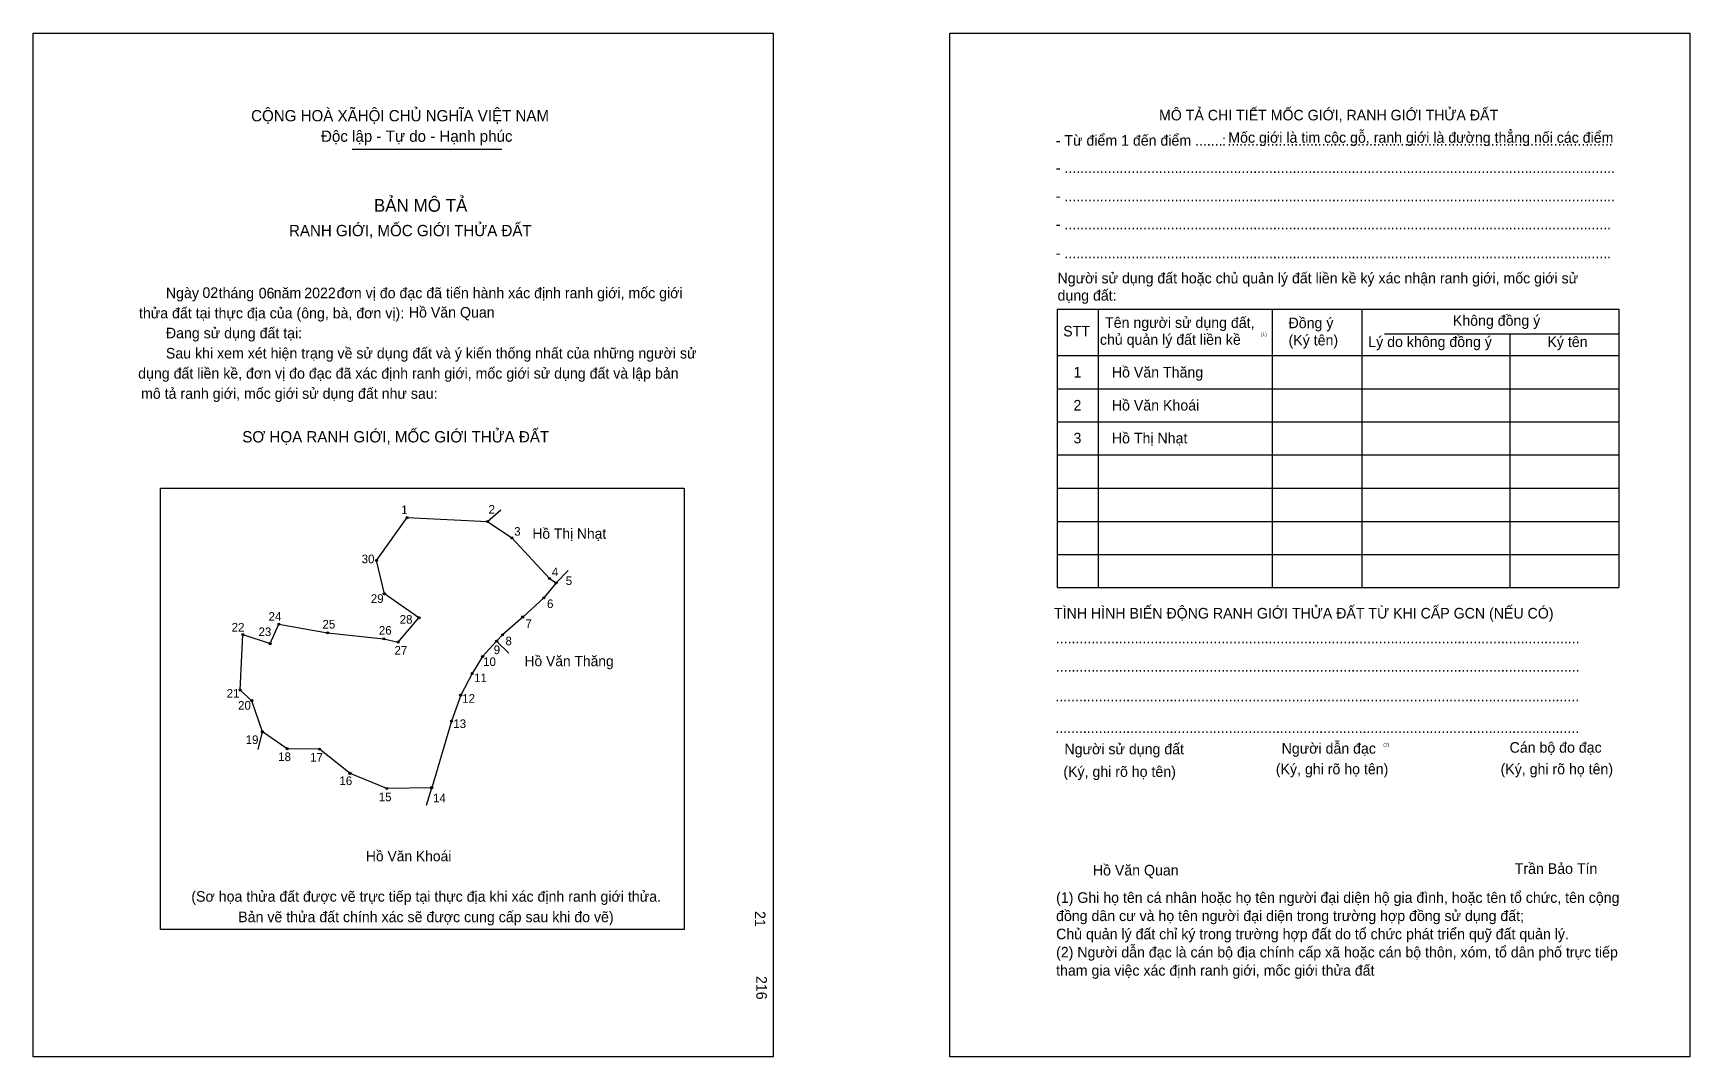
# Model space of a CAD drawing. Extents: x 546286 to 547315, y 1825148 to 1825783.
import ezdxf

# ---------------------------------------------------------------- set-up
doc = ezdxf.new("R2010")
doc.units = 0
for name, color, linetype in [('bmtKhungInTrang1', 7, 'Continuous'), ('bmtKhungInTrang2', 7, 'Continuous'), ('bmtNoiDung', 7, 'Continuous'), ('bmtTemplate', 7, 'Continuous'), ('CanhThua', 7, 'Continuous'), ('MocDinhThua', 7, 'Continuous'), ('RauThua', 7, 'Continuous'), ('SoHieuDinhThua', 7, 'Continuous'), ('TenChuLanCan', 7, 'Continuous')]:
    doc.layers.add(name, color=color, linetype=linetype)

msp = doc.modelspace()

# ---------------------------------------------------------------- linework, layer by layer
at = {"layer": 'bmtKhungInTrang1'}
msp.add_lwpolyline([(546286.4, 1825783.3), (546745.8, 1825783.3), (546745.8, 1825147.8), (546286.4, 1825147.8)], close=True, dxfattribs=at)
at = {"layer": 'bmtKhungInTrang2'}
msp.add_lwpolyline([(546855.4, 1825783.3), (547314.8, 1825783.3), (547314.8, 1825147.8), (546855.4, 1825147.8)], close=True, dxfattribs=at)
at = {"layer": 'bmtTemplate'}
for p, q in [((546484.4, 1825711.2), (546577.3, 1825711.2)), ((546947.5, 1825611.9), (546947.5, 1825439.1)), ((547055.6, 1825611.9), (547055.6, 1825439.1)), ((547111.2, 1825612.1), (547111.2, 1825439.1)), ((547270.8, 1825611.9), (547270.8, 1825439.1)), ((547125.3, 1825596.6), (547270.8, 1825596.6)), ((546922.3, 1825583.1), (547270.8, 1825583.1)), ((546922.3, 1825562.5), (547270.8, 1825562.5)), ((546922.3, 1825541.9), (547270.8, 1825541.9)), ((546922.3, 1825521.4), (547270.8, 1825521.4)), ((546922.3, 1825500.8), (547270.8, 1825500.8)), ((546922.3, 1825480.2), (547270.8, 1825480.2)), ((546922.3, 1825459.7), (547270.8, 1825459.7)), ((546922.3, 1825439.1), (547270.8, 1825439.1))]:
    msp.add_line(p, q, dxfattribs=at)
for points in [[(546922.1, 1825611.9), (547270.8, 1825611.9)], [(546922.1, 1825611.9), (546922.1, 1825439.1)], [(547203, 1825596.4), (547203, 1825439.1)]]:
    msp.add_lwpolyline(points, dxfattribs=at)
msp.add_lwpolyline([(546365.4, 1825226.9), (546365.4, 1825500.8), (546690.5, 1825500.8), (546690.5, 1825226.9)], close=True, dxfattribs=at)
at = {"layer": 'CanhThua'}
for p, q in [((546499.5, 1825455.9), (546518.6, 1825482.5)), ((546518.6, 1825482.5), (546568.4, 1825480.1)), ((546568.4, 1825480.1), (546583.5, 1825469.9)), ((546583.5, 1825469.9), (546606.9, 1825444.8)), ((546504.4, 1825435.3), (546499.5, 1825455.9)), ((546611, 1825442.1), (546603.4, 1825432.7)), ((546606.9, 1825444.8), (546611, 1825442.1)), ((546525.9, 1825420.4), (546504.4, 1825435.3)), ((546603.4, 1825432.7), (546590.3, 1825420.8)), ((546513, 1825405.3), (546525.9, 1825420.4)), ((546590.3, 1825420.8), (546577.8, 1825409.8)), ((546414.9, 1825375.5), (546416.6, 1825410)), ((546416.6, 1825410), (546433.5, 1825404.3)), ((546433.5, 1825404.3), (546438.9, 1825416.4)), ((546438.9, 1825416.4), (546469.2, 1825411)), ((546469.2, 1825411), (546504.1, 1825407.3)), ((546577.8, 1825409.8), (546574.1, 1825405.8)), ((546504.1, 1825407.3), (546513, 1825405.3)), ((546574.1, 1825405.8), (546565.4, 1825396.3)), ((546565.4, 1825396.3), (546558.9, 1825385.8)), ((546558.9, 1825385.8), (546551.8, 1825372.4)), ((546422.1, 1825368.9), (546414.9, 1825375.5)), ((546428.7, 1825349.6), (546422.1, 1825368.9)), ((546551.8, 1825372.4), (546546.1, 1825356.2)), ((546444.1, 1825339.1), (546428.7, 1825349.6)), ((546546.1, 1825356.2), (546533.8, 1825314.9)), ((546464.1, 1825338.8), (546444.1, 1825339.1)), ((546483.1, 1825323.8), (546464.1, 1825338.8)), ((546505.9, 1825314.4), (546483.1, 1825323.8)), ((546533.8, 1825314.9), (546505.9, 1825314.4))]:
    msp.add_line(p, q, dxfattribs=at)
at = {"layer": 'MocDinhThua'}
for centre in [(546518.6, 1825482.5), (546568.4, 1825480.1), (546583.5, 1825469.9), (546499.5, 1825455.9), (546606.9, 1825444.8), (546611, 1825442.1), (546504.4, 1825435.3), (546603.4, 1825432.7), (546525.9, 1825420.4), (546590.3, 1825420.8), (546416.6, 1825410), (546438.9, 1825416.4), (546469.2, 1825411), (546577.8, 1825409.8), (546433.5, 1825404.3), (546504.1, 1825407.3), (546513, 1825405.3), (546574.1, 1825405.8), (546565.4, 1825396.3), (546558.9, 1825385.8), (546414.9, 1825375.5), (546422.1, 1825368.9), (546551.8, 1825372.4), (546428.7, 1825349.6), (546546.1, 1825356.2), (546444.1, 1825339.1), (546464.1, 1825338.8), (546483.1, 1825323.8), (546505.9, 1825314.4), (546533.8, 1825314.9)]:
    msp.add_circle(centre, 0.642, dxfattribs=at)
at = {"layer": 'RauThua'}
for p, q in [((546568.4, 1825480.1), (546576.8, 1825487.3)), ((546611, 1825442.1), (546618.6, 1825449.6)), ((546574.1, 1825405.8), (546581.7, 1825398.3)), ((546426, 1825338.5), (546428.7, 1825349.6)), ((546530.5, 1825304.1), (546533.8, 1825314.9))]:
    msp.add_line(p, q, dxfattribs=at)

# ---------------------------------------------------------------- texts
at = {"layer": 'bmtNoiDung'}
for s, height, p in [('02', 6.57, (546391.5, 1825618.9)), ('06', 6.57, (546426.4, 1825618.6)), ('2022', 6.57, (546454.7, 1825618.7)), ('Hồ Văn Quan', 6.574, (546519.6, 1825606.7)), ('1', 6.57, (546932.2, 1825569.5)), ('Hồ Văn Thăng ', 6.574, (546956, 1825569.5)), ('2', 6.57, (546932.2, 1825549)), ('Hồ Văn Khoái ', 6.574, (546956, 1825549)), ('3', 6.57, (546932.2, 1825528.6)), ('Hồ Thị Nhạt ', 6.574, (546956, 1825528.6)), ('Hồ Văn Quan', 6.574, (546944.2, 1825260.4))]:
    msp.add_text(s, height=height, dxfattribs=at).set_placement(p)
for s, p in [('21', (546734.4, 1825238.3)), ('216', (546735.3, 1825198))]:
    msp.add_text(s, height=6.57, rotation=270, dxfattribs=at).set_placement(p)
at = {"layer": 'bmtTemplate'}
for s, height, p in [('CỘNG HOÀ XÃHỘI CHỦ NGHĨA VIỆT NAM', 7.012, (546421.7, 1825728.5)), ('MÔ TẢ CHI TIẾT MỐC GIỚI, RANH GIỚI THỬA ĐẤT', 6.571, (546985.3, 1825729.1)), ('Độc lập - Tự do - Hạnh phúc', 7.012, (546465.1, 1825715.8)), ('- Từ điểm 1 đến điểm .......', 6.571, (546921.2, 1825713.4)), (':', 6.57, (547024.5, 1825713.4)), ('Mốc giới là tim cộc gỗ, ranh giới là đường thẳng nối các điểm', 6.571, (547028.3, 1825715.2)), ('..................................................................................................', 6.571, (547027.7, 1825713.4)), ('- ............................................................................................................................................', 6.5711, (546921.2, 1825696.4)), ('BẢN MÔ TẢ', 7.89, (546497.9, 1825672.4)), ('- ............................................................................................................................................', 6.5711, (546921.2, 1825678.9)), ('RANH GIỚI, MỐC GIỚI THỬA ĐẤT', 7.012, (546445.2, 1825657.2)), ('- ...........................................................................................................................................', 6.5711, (546921.2, 1825661.4)), ('- ...........................................................................................................................................', 6.5711, (546921.2, 1825643.5)), ('Ngày     tháng     năm         đơn vị đo đạc đã tiến hành xác định ranh giới, mốc giới ', 6.574, (546368.8, 1825618.7)), ('Người sử dụng đất hoặc chủ quản lý đất liền kề ký xác nhận ranh giới, mốc giới sử', 6.571, (546922.3, 1825627.9)), ('dụng đất:', 6.57, (546922.3, 1825617.2)), ('thửa đất tại thực địa của (ông, bà, đơn vị):', 6.574, (546352.1, 1825606.2)), ('Tên người sử dụng đất,', 6.571, (546951.8, 1825600.3)), ('Đồng ý', 6.57, (547065.7, 1825600.1)), ('Không đồng ý', 6.571, (547167.7, 1825601.6)), ('Đang sử dụng đất tại:', 6.574, (546368.8, 1825593.8)), ('STT', 6.57, (546925.8, 1825595)), ('chủ quản lý đất liền kề', 6.571, (546948.6, 1825589.8)), ('(1)', 2.19, (547048.5, 1825595.2)), ('(Ký tên)', 6.57, (547065.7, 1825589.4)), ('Lý do không đồng ý', 6.571, (547115.2, 1825588.4)), ('Ký tên', 6.57, (547226.4, 1825588.4)), ('Sau khi xem xét hiện trạng về sử dụng đất và ý kiến thống nhất của những người sử ', 6.574, (546368.8, 1825581.3)), ('dụng đất liền kề, đơn vị đo đạc đã xác định ranh giới, mốc giới sử dụng đất và lập bản', 6.574, (546351.6, 1825568.8)), ('mô tả ranh giới, mốc giới sử dụng đất như sau:', 6.574, (546353.4, 1825556.3)), ('SƠ HỌA RANH GIỚI, MỐC GIỚI THỬA ĐẤT', 7.012, (546416.2, 1825529.2)), ('TÌNH HÌNH BIẾN ĐỘNG RANH GIỚI THỬA ĐẤT TỪ KHI CẤP GCN (NẾU CÓ)', 6.571, (546920.1, 1825419.9)), ('.....................................................................................................................................', 6.581, (546921.2, 1825404.5)), ('.....................................................................................................................................', 6.581, (546921.2, 1825387)), ('.....................................................................................................................................', 6.581, (546920.9, 1825368.5)), ('.....................................................................................................................................', 6.581, (546920.9, 1825348.9)), ('Người sử dụng đất', 6.571, (546926.6, 1825335.6)), ('Người dẫn đạc', 6.571, (547061.4, 1825336)), ('(2)', 2.19, (547124.5, 1825340.5)), ('Cán bộ đo đạc', 6.571, (547202.9, 1825336.6)), ('(Ký, ghi rõ họ tên)', 6.571, (546925.9, 1825321.6)), ('(Ký, ghi rõ họ tên)', 6.571, (547057.8, 1825323.2)), ('(Ký, ghi rõ họ tên)', 6.571, (547197.3, 1825323.2)), ('Trần Bảo Tín', 6.571, (547206.1, 1825261.4)), ('(Sơ họa thửa đất được vẽ trực tiếp tại thực địa khi xác định ranh giới thửa.', 6.574, (546384.6, 1825244.1)), ('(1) Ghi họ tên cá nhân hoặc họ tên người đại diện hộ gia đình, hoặc tên tổ chức, tên cộng', 6.571, (546921.4, 1825243.4)), ('Bản vẽ thửa đất chính xác sẽ được cung cấp sau khi đo vẽ)', 6.574, (546413.7, 1825231.4)), ('đồng dân cư và họ tên người đại diện trong trường hợp đồng sử dụng đất;', 6.571, (546921.4, 1825232.1)), ('Chủ quản lý đất chỉ ký trong trường hợp đất do tổ chức phát triển quỹ đất quản lý.', 6.571, (546921.4, 1825220.8)), ('(2) Người dẫn đạc là cán bộ địa chính cấp xã hoặc cán bộ thôn, xóm, tổ dân phố trực tiếp', 6.571, (546921.4, 1825209.5)), ('tham gia việc xác định ranh giới, mốc giới thửa đất', 6.571, (546921.4, 1825198.2))]:
    msp.add_text(s, height=height, dxfattribs=at).set_placement(p)
at = {"layer": 'SoHieuDinhThua'}
for s, p in [('1', (546514.9, 1825484.7)), ('2', (546569.1, 1825485)), ('3', (546585, 1825471.3)), ('30', (546490.3, 1825454.2)), ('4', (546608.4, 1825446.2)), ('5', (546617, 1825440.7)), ('29', (546496, 1825429.6)), ('6', (546605.4, 1825426.4)), ('24', (546432.5, 1825418.5)), ('28', (546513.9, 1825416.7)), ('22', (546409.6, 1825411.8)), ('23', (546426.3, 1825409)), ('25', (546466, 1825413.7)), ('26', (546501, 1825409.9)), ('7', (546592, 1825414.1)), ('27', (546510.7, 1825397.5)), ('9', (546572.3, 1825397.8)), ('8', (546579.6, 1825403.3)), ('10', (546565.7, 1825390.4)), ('11', (546560.1, 1825380.4)), ('21', (546406.5, 1825370.8)), ('20', (546413.6, 1825363.3)), ('12', (546552.7, 1825367.6)), ('13', (546547.2, 1825351.9)), ('19', (546418.3, 1825342)), ('18', (546438.5, 1825331.4)), ('17', (546458.3, 1825331.1)), ('16', (546476.5, 1825316.5)), ('15', (546500.9, 1825306.5)), ('14', (546534.6, 1825305.8))]:
    msp.add_text(s, height=5.35, dxfattribs=at).set_placement(p)
at = {"layer": 'TenChuLanCan'}
for s, p in [('Hồ Thị Nhạt', (546596.3, 1825469.4)), ('Hồ Văn Thăng', (546591.4, 1825390.3)), ('Hồ Văn Khoái', (546493, 1825269.2))]:
    msp.add_text(s, height=6.421, dxfattribs=at).set_placement(p)

doc.saveas('drawing.dxf')
